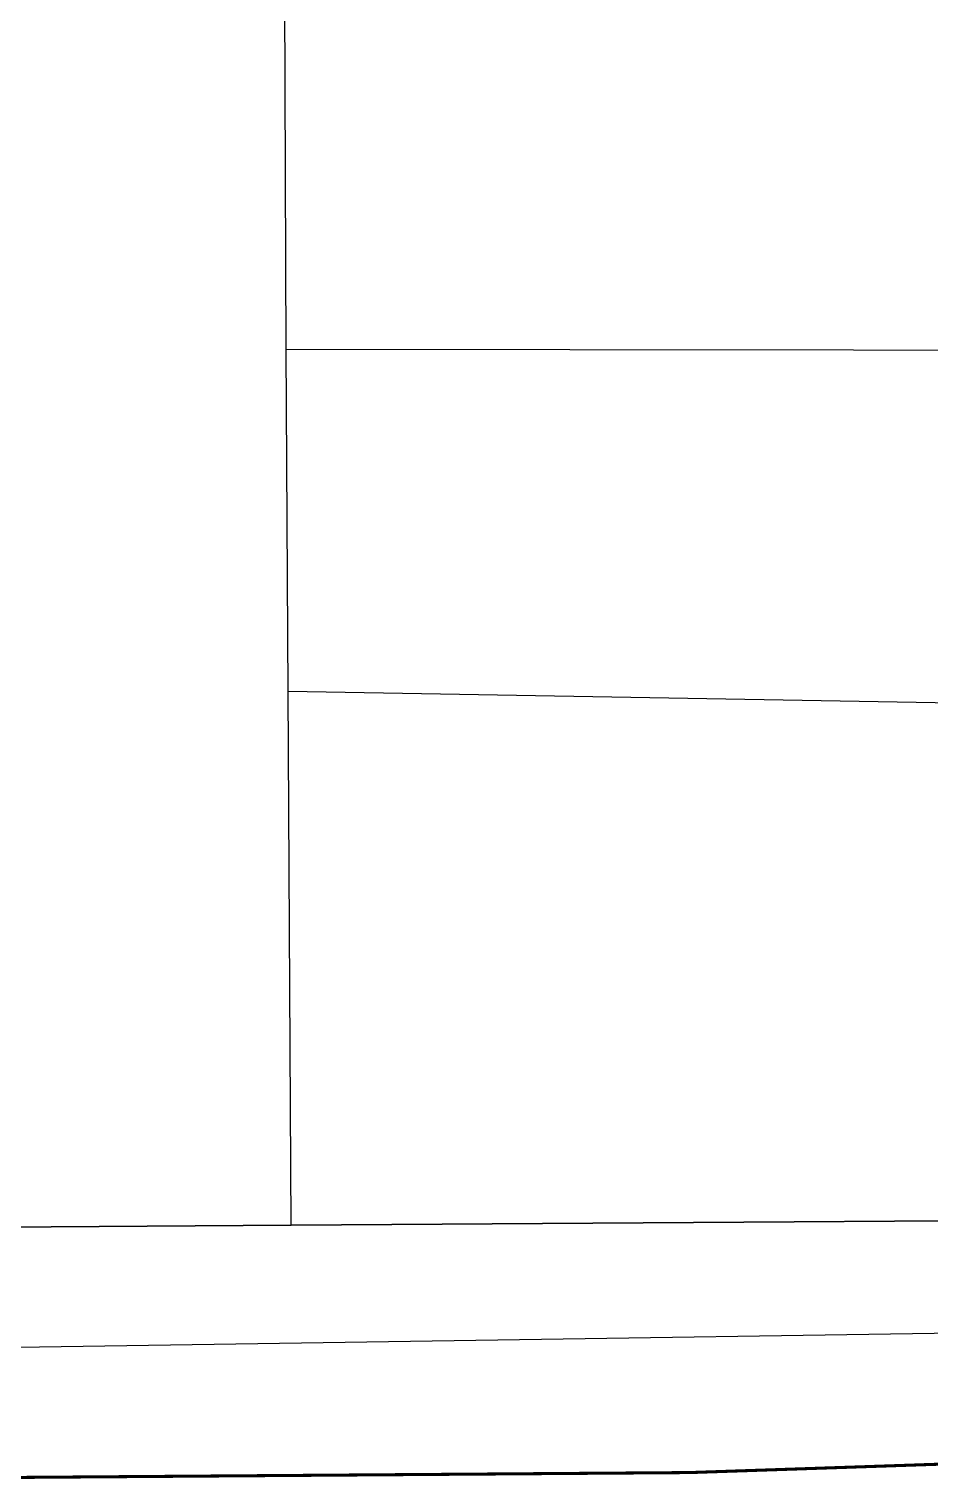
# Model space of a CAD drawing. Header units: metres. Extents: x 668617 to 675126, y 2286318 to 2293677.
# Drawn here: x 669343.96 to 669373.38, y 2287216.91 to 2287264.34 of the extents above; entities that cross this region are included whole.
import ezdxf

# ---------------------------------------------------------------- set-up
doc = ezdxf.new("R2010")
doc.units = ezdxf.units.M
doc.header["$MEASUREMENT"] = 0
for name, color, linetype in [('DMTG-PB-BANQUETAS', 251, 'Continuous'), ('DMTG-PB-LOTIFICACION', 253, 'Continuous'), ('DMTG-PB-MANZANAS', 251, 'Continuous'), ('DMTG-SH-LINEA DISCONTINUA', 252, 'Continuous')]:
    doc.layers.add(name, color=color, linetype=linetype)

msp = doc.modelspace()

# ---------------------------------------------------------------- linework, layer by layer
at = {"layer": 'DMTG-PB-BANQUETAS', "flags": 128}
msp.add_lwpolyline([(669394.12934, 2287225.85153, -0.35680294), (669389.92383, 2287221.95447), (669295.81531, 2287220.51352)], format="xyb", dxfattribs=at)
at = {"layer": 'DMTG-PB-LOTIFICACION', "flags": 128}
for points in [[(669352.35687, 2287253.8622), (669352.30775, 2287265.34137)], [(669352.42472, 2287242.68198), (669352.35687, 2287253.8622)], [(669389.41763, 2287253.81968), (669352.35687, 2287253.8622)], [(669352.51937, 2287225.24159), (669352.42472, 2287242.68198)], [(669389.10805, 2287242.03783), (669352.42472, 2287242.68198)], [(669352.51937, 2287225.24159), (669332.11968, 2287225.0949)], [(669388.65893, 2287225.47517), (669352.51937, 2287225.24159)]]:
    msp.add_lwpolyline(points, dxfattribs=at)
at = {"layer": 'DMTG-PB-MANZANAS', "flags": 128}
msp.add_lwpolyline([(669390.81562, 2287305.69797), (669349.67599, 2287305.46314), (669341.0261, 2287305.40639), (669332.36621, 2287305.34959), (669295.81661, 2287305.12427), (669292.29006, 2287301.96914), (669292.38132, 2287285.31878), (669292.429, 2287274.17848), (669292.48773, 2287265.12831), (669292.573, 2287249.87799), (669292.71026, 2287224.81743), (669307.52004, 2287224.92037), (669319.95984, 2287225.01323), (669332.11968, 2287225.0949), (669352.51937, 2287225.24159), (669388.65893, 2287225.47517), (669389.10805, 2287242.03783), (669389.41763, 2287253.81968), (669389.73773, 2287265.48156), (669390.13361, 2287280.46392)], close=True, dxfattribs=at)
at = {"layer": 'DMTG-SH-LINEA DISCONTINUA', "const_width": 0.1}
msp.add_lwpolyline([(669338.96123, 2287216.96184), (669365.53777, 2287217.15422), (669383.95806, 2287217.77296)], dxfattribs=at)

doc.saveas('drawing.dxf')
